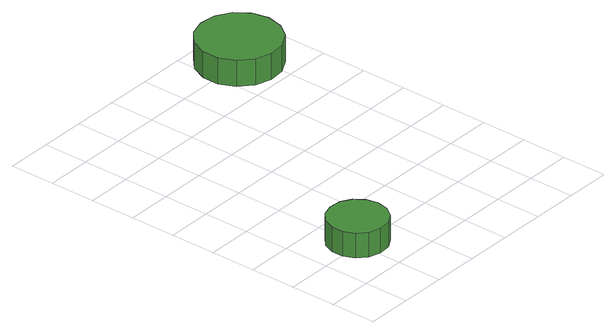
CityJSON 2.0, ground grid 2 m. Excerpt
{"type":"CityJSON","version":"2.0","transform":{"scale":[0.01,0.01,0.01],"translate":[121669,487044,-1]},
"CityObjects":{
"tree1":{"type":"SolitaryVegetationObject","attributes":{"function":"something"},"geometry":[{"type":"MultiSurface","lod":"1","boundaries":[[[0,1,2,3,4,5,6,7,8,9,10,11,12,13,14]],[[15,16,17,18,19,20,21,22,23,24,25,26,27,28,29]],[[0,29,28,1]],[[1,28,27,2]],[[2,27,26,3]],[[3,26,25,4]],[[4,25,24,5]],[[5,24,23,6]],[[6,23,22,7]],[[7,22,21,8]],[[8,21,20,9]],[[9,20,19,10]],[[10,19,18,11]],[[11,18,17,12]],[[12,17,16,13]],[[13,16,15,14]],[[14,15,29,0]]]}]},
"tree2":{"type":"SolitaryVegetationObject","attributes":{"function":"something"},"geometry":[{"type":"MultiSurface","lod":"1","boundaries":[[[30,31,32,33,34,35,36,37,38,39,40,41,42,43,44]],[[45,46,47,48,49,50,51,52,53,54,55,56,57,58,59]],[[30,59,58,31]],[[31,58,57,32]],[[32,57,56,33]],[[33,56,55,34]],[[34,55,54,35]],[[35,54,53,36]],[[36,53,52,37]],[[37,52,51,38]],[[38,51,50,39]],[[39,50,49,40]],[[40,49,48,41]],[[41,48,47,42]],[[42,47,46,43]],[[43,46,45,44]],[[44,45,59,30]]]}]}
},
"vertices":[
[348,224,168],[337,276,168],[305,318,168],[260,345,168],[207,350,168],[156,334,168],[117,299,168],[96,250,168],[96,197,168],[117,149,168],[156,113,168],[207,97,168],[260,103,168],[305,129,168],[337,172,168],[337,172,57],[305,129,57],[260,103,57],[207,97,57],[156,113,57],[117,149,57],[96,197,57],[96,250,57],[117,299,57],[156,334,57],[207,350,57],[260,345,57],[305,318,57],[337,276,57],[348,224,57],
[1122,1409,173],[1106,1482,173],[1063,1542,173],[998,1579,173],[925,1587,173],[854,1564,173],[799,1514,173],[769,1446,173],[769,1372,173],[799,1305,173],[854,1255,173],[925,1232,173],[998,1240,173],[1063,1277,173],[1106,1337,173],[1106,1337,55],[1063,1277,55],[998,1240,55],[925,1232,55],[854,1255,55],[799,1305,55],[769,1372,55],[769,1446,55],[799,1514,55],[854,1564,55],[925,1587,55],[998,1579,55],[1063,1542,55],[1106,1482,55],[1122,1409,55]
]}
